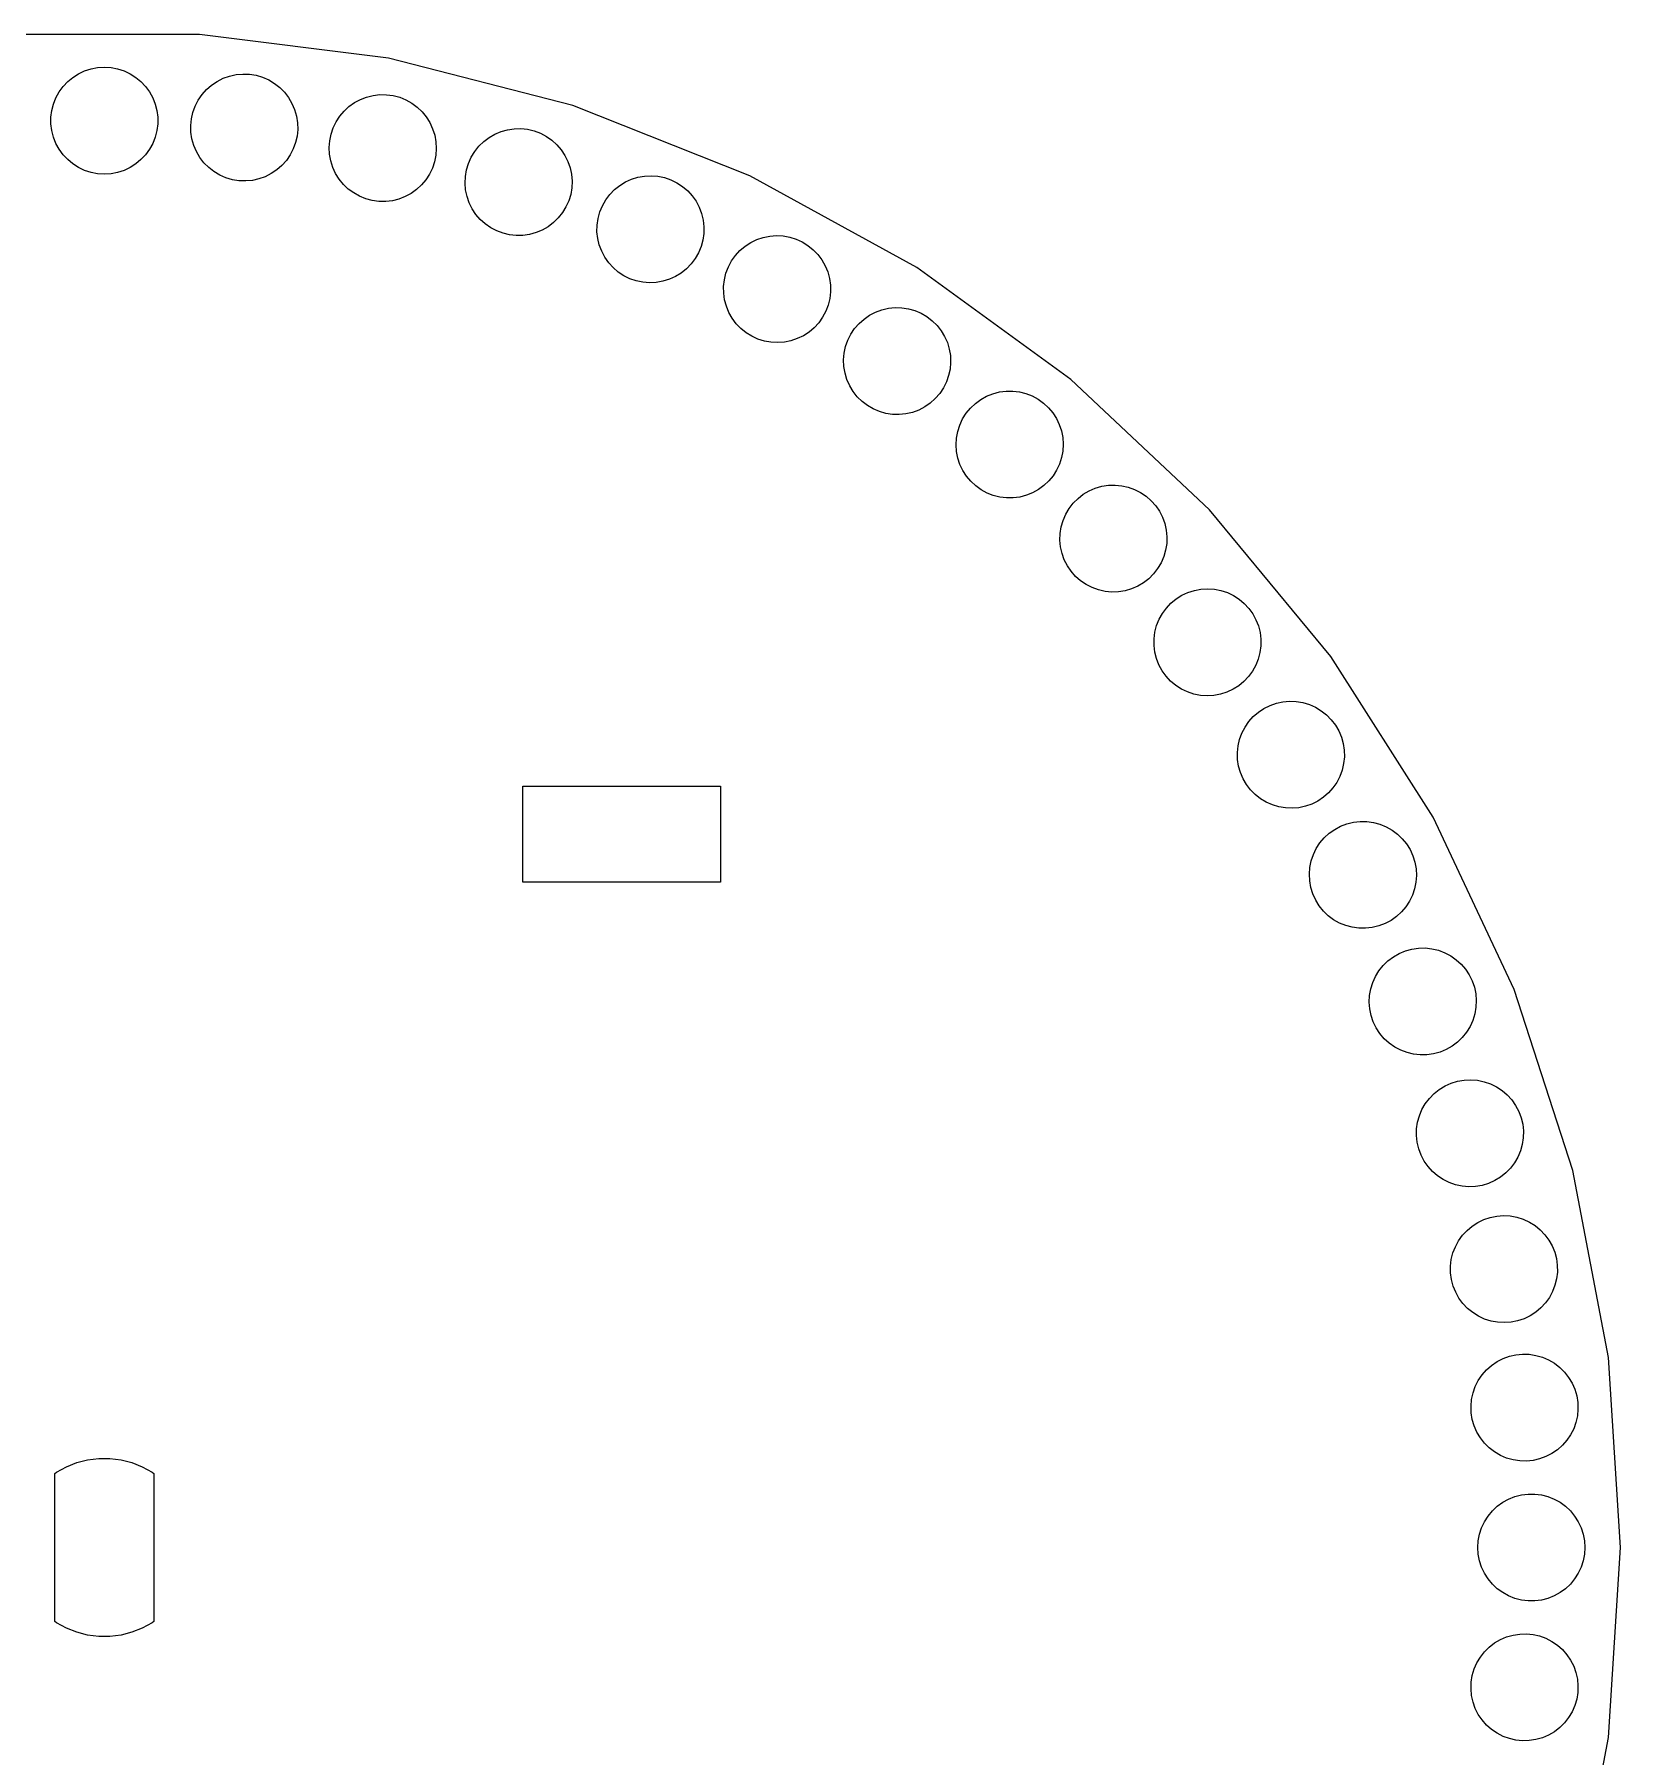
# Model space of a CAD drawing. Header units: metres. Extents: x -42 to 42, y -42 to 105.
# Drawn here: x -1.96 to 42.5, y -5.86 to 42.42 of the extents above; entities that cross this region are included whole.
import ezdxf

# ---------------------------------------------------------------- set-up
doc = ezdxf.new("R2010")
doc.units = ezdxf.units.M

msp = doc.modelspace()

# ---------------------------------------------------------------- linework, layer by layer
for p, q in [((2.66859, 42.4161), (-2.66859, 42.4161)), ((7.9637, 41.7472), (2.66859, 42.4161)), ((13.1332, 40.4199), (7.9637, 41.7472)), ((-1.15576, 40.9561), (-1.02681, 41.0934)), ((-1.02681, 41.0934), (-0.88167, 41.2135)), ((-0.88167, 41.2135), (-0.72263, 41.3145)), ((-0.72263, 41.3145), (-0.55219, 41.3947)), ((-0.55219, 41.3947), (-0.37303, 41.4529)), ((-0.37303, 41.4529), (-0.18799, 41.4882)), ((-0.18799, 41.4882), (0, 41.5)), ((0, 41.5), (0.18799, 41.4882)), ((0.18799, 41.4882), (0.37303, 41.4529)), ((0.37303, 41.4529), (0.55219, 41.3947)), ((0.55219, 41.3947), (0.72263, 41.3145)), ((0.72263, 41.3145), (0.88167, 41.2135)), ((0.88167, 41.2135), (1.02681, 41.0934)), ((1.02681, 41.0934), (1.15576, 40.9561)), ((3.00598, 40.9962), (3.16219, 41.1015)), ((3.16219, 41.1015), (3.33037, 41.1863)), ((3.33037, 41.1863), (3.50786, 41.2495)), ((3.50786, 41.2495), (3.69185, 41.2898)), ((3.69185, 41.2898), (3.87946, 41.3068)), ((3.87946, 41.3068), (4.0677, 41.3002)), ((4.0677, 41.3002), (4.25363, 41.27)), ((4.25363, 41.27), (4.43433, 41.2167)), ((4.43433, 41.2167), (4.6069, 41.1412)), ((4.6069, 41.1412), (4.76866, 41.0447)), ((4.76866, 41.0447), (4.91705, 40.9286)), ((-1.42657, 40.4635), (-1.35724, 40.6387)), ((-1.35724, 40.6387), (-1.26648, 40.8037)), ((-1.26648, 40.8037), (-1.15576, 40.9561)), ((1.15576, 40.9561), (1.26648, 40.8037)), ((1.26648, 40.8037), (1.35724, 40.6387)), ((1.35724, 40.6387), (1.42657, 40.4635)), ((2.5464, 40.4085), (2.63257, 40.576)), ((2.63257, 40.576), (2.73906, 40.7314)), ((2.73906, 40.7314), (2.8642, 40.8722)), ((2.8642, 40.8722), (3.00598, 40.9962)), ((4.91705, 40.9286), (5.04973, 40.7949)), ((5.04973, 40.7949), (5.1646, 40.6456)), ((5.1646, 40.6456), (5.25986, 40.4831)), ((7.00984, 40.5042), (7.17561, 40.5936)), ((7.17561, 40.5936), (7.3513, 40.6616)), ((7.3513, 40.6616), (7.53412, 40.707)), ((7.53412, 40.707), (7.72118, 40.7291)), ((7.72118, 40.7291), (7.90955, 40.7277)), ((7.90955, 40.7277), (8.09624, 40.7026)), ((8.09624, 40.7026), (8.27832, 40.6543)), ((8.27832, 40.6543), (8.45291, 40.5836)), ((8.45291, 40.5836), (8.61726, 40.4915)), ((-1.49704, 40.0942), (-1.47342, 40.2811)), ((-1.49704, 39.9058), (-1.49704, 40.0942)), ((-1.47342, 40.2811), (-1.42657, 40.4635)), ((1.42657, 40.4635), (1.47342, 40.2811)), ((1.47342, 40.2811), (1.49704, 40.0942)), ((1.49704, 40.0942), (1.49704, 39.9058)), ((2.44008, 40.0479), (2.48189, 40.2315)), ((2.48189, 40.2315), (2.5464, 40.4085)), ((5.25986, 40.4831), (5.33398, 40.3099)), ((5.33398, 40.3099), (5.38583, 40.1288)), ((5.38583, 40.1288), (5.41457, 39.9427)), ((6.49486, 39.9643), (6.59705, 40.1226)), ((6.59705, 40.1226), (6.71825, 40.2668)), ((6.71825, 40.2668), (6.85658, 40.3947)), ((6.85658, 40.3947), (7.00984, 40.5042)), ((8.61726, 40.4915), (8.76878, 40.3796)), ((8.76878, 40.3796), (8.90509, 40.2496)), ((8.90509, 40.2496), (9.02402, 40.1035)), ((9.02402, 40.1035), (9.1237, 39.9437)), ((18.0956, 38.4551), (13.1332, 40.4199)), ((-1.47342, 39.7189), (-1.49704, 39.9058)), ((-1.42657, 39.5365), (-1.47342, 39.7189)), ((1.47342, 39.7189), (1.42657, 39.5365)), ((1.49704, 39.9058), (1.47342, 39.7189)), ((2.42162, 39.8604), (2.44008, 40.0479)), ((2.42679, 39.6721), (2.42162, 39.8604)), ((2.45554, 39.4859), (2.42679, 39.6721)), ((5.41974, 39.7544), (5.40128, 39.5669)), ((5.41457, 39.9427), (5.41974, 39.7544)), ((6.31696, 39.4311), (6.3537, 39.6158)), ((6.3537, 39.6158), (6.41331, 39.7945)), ((6.41331, 39.7945), (6.49486, 39.9643)), ((9.1237, 39.9437), (9.20256, 39.7726)), ((9.20256, 39.7726), (9.25937, 39.593)), ((9.25937, 39.593), (9.29321, 39.4077)), ((10.7829, 39.5281), (10.9462, 39.622)), ((10.9462, 39.622), (11.1199, 39.6948)), ((11.1199, 39.6948), (11.3014, 39.7452)), ((11.3014, 39.7452), (11.4878, 39.7725)), ((11.4878, 39.7725), (11.6761, 39.7762)), ((11.6761, 39.7762), (11.8635, 39.7563)), ((11.8635, 39.7563), (12.0468, 39.713)), ((12.0468, 39.713), (12.2233, 39.6471)), ((12.2233, 39.6471), (12.3901, 39.5596)), ((-1.35724, 39.3613), (-1.42657, 39.5365)), ((-1.26648, 39.1963), (-1.35724, 39.3613)), ((-1.15576, 39.0439), (-1.26648, 39.1963)), ((1.26648, 39.1963), (1.15576, 39.0439)), ((1.35724, 39.3613), (1.26648, 39.1963)), ((1.42657, 39.5365), (1.35724, 39.3613)), ((2.50737, 39.3048), (2.45554, 39.4859)), ((2.5815, 39.1317), (2.50737, 39.3048)), ((2.67676, 38.9691), (2.5815, 39.1317)), ((5.29495, 39.2063), (5.20879, 39.0388)), ((5.35947, 39.3832), (5.29495, 39.2063)), ((5.40128, 39.5669), (5.35947, 39.3832)), ((6.30365, 39.2432), (6.31696, 39.4311)), ((6.314, 39.0551), (6.30365, 39.2432)), ((9.30356, 39.2196), (9.29025, 39.0317)), ((9.29321, 39.4077), (9.30356, 39.2196)), ((10.283, 38.9743), (10.3808, 39.1353)), ((10.3808, 39.1353), (10.498, 39.2828)), ((10.498, 39.2828), (10.6327, 39.4144)), ((10.6327, 39.4144), (10.7829, 39.5281)), ((12.3901, 39.5596), (12.5446, 39.4519)), ((12.5446, 39.4519), (12.6845, 39.3257)), ((12.6845, 39.3257), (12.8074, 39.1829)), ((12.8074, 39.1829), (12.9114, 39.0259)), ((-1.02681, 38.9065), (-1.15576, 39.0439)), ((-0.88167, 38.7865), (-1.02681, 38.9065)), ((-0.72263, 38.6855), (-0.88167, 38.7865)), ((-0.55219, 38.6053), (-0.72263, 38.6855)), ((0.72263, 38.6855), (0.55219, 38.6053)), ((0.88167, 38.7865), (0.72263, 38.6855)), ((1.02681, 38.9065), (0.88167, 38.7865)), ((1.15576, 39.0439), (1.02681, 38.9065)), ((2.79163, 38.8198), (2.67676, 38.9691)), ((2.9243, 38.6861), (2.79163, 38.8198)), ((3.07269, 38.5701), (2.9243, 38.6861)), ((4.97716, 38.7426), (4.83537, 38.6185)), ((5.10229, 38.8834), (4.97716, 38.7426)), ((5.20879, 39.0388), (5.10229, 38.8834)), ((6.34784, 38.8698), (6.314, 39.0551)), ((6.40465, 38.6902), (6.34784, 38.8698)), ((6.48351, 38.5191), (6.40465, 38.6902)), ((9.19389, 38.6683), (9.11235, 38.4985)), ((9.25351, 38.847), (9.19389, 38.6683)), ((9.29025, 39.0317), (9.25351, 38.847)), ((10.1515, 38.622), (10.2061, 38.8023)), ((10.2061, 38.8023), (10.283, 38.9743)), ((12.9114, 39.0259), (12.9949, 38.8571)), ((12.9949, 38.8571), (13.0567, 38.6791)), ((13.0567, 38.6791), (13.0956, 38.4948)), ((-0.37303, 38.5471), (-0.55219, 38.6053)), ((-0.18799, 38.5118), (-0.37303, 38.5471)), ((0, 38.5), (-0.18799, 38.5118)), ((0.18799, 38.5118), (0, 38.5)), ((0.37303, 38.5471), (0.18799, 38.5118)), ((0.55219, 38.6053), (0.37303, 38.5471)), ((3.23445, 38.4736), (3.07269, 38.5701)), ((3.40703, 38.3981), (3.23445, 38.4736)), ((3.58772, 38.3448), (3.40703, 38.3981)), ((3.77365, 38.3146), (3.58772, 38.3448)), ((3.9619, 38.308), (3.77365, 38.3146)), ((4.14951, 38.3249), (3.9619, 38.308)), ((4.33351, 38.3653), (4.14951, 38.3249)), ((4.51099, 38.4284), (4.33351, 38.3653)), ((4.67917, 38.5133), (4.51099, 38.4284)), ((4.83537, 38.6185), (4.67917, 38.5133)), ((6.58319, 38.3593), (6.48351, 38.5191)), ((6.70212, 38.2132), (6.58319, 38.3593)), ((6.83842, 38.0832), (6.70212, 38.2132)), ((8.88896, 38.196), (8.75064, 38.0682)), ((9.01016, 38.3402), (8.88896, 38.196)), ((9.11235, 38.4985), (9.01016, 38.3402)), ((10.1117, 38.2482), (10.1198, 38.4364)), ((10.1272, 38.0604), (10.1117, 38.2482)), ((10.1198, 38.4364), (10.1515, 38.622)), ((13.0956, 38.4948), (13.1111, 38.3071)), ((13.1111, 38.3071), (13.103, 38.1189)), ((14.2978, 38.0646), (14.4448, 38.1824)), ((14.4448, 38.1824), (14.6054, 38.2808)), ((14.6054, 38.2808), (14.7771, 38.3583)), ((14.7771, 38.3583), (14.9572, 38.4137)), ((14.9572, 38.4137), (15.1427, 38.4461)), ((15.1427, 38.4461), (15.3309, 38.455)), ((15.3309, 38.455), (15.5187, 38.4402)), ((15.5187, 38.4402), (15.7031, 38.402)), ((15.7031, 38.402), (15.8813, 38.341)), ((15.8813, 38.341), (16.0505, 38.2581)), ((16.0505, 38.2581), (16.208, 38.1547)), ((16.208, 38.1547), (16.3512, 38.0324)), ((22.7726, 35.8839), (18.0956, 38.4551)), ((6.98994, 37.9713), (6.83842, 38.0832)), ((7.1543, 37.8792), (6.98994, 37.9713)), ((7.32889, 37.8085), (7.1543, 37.8792)), ((7.51097, 37.7602), (7.32889, 37.8085)), ((7.69766, 37.7352), (7.51097, 37.7602)), ((7.88603, 37.7337), (7.69766, 37.7352)), ((8.07309, 37.7558), (7.88603, 37.7337)), ((8.25591, 37.8012), (8.07309, 37.7558)), ((8.43159, 37.8692), (8.25591, 37.8012)), ((8.59737, 37.9586), (8.43159, 37.8692)), ((8.75064, 38.0682), (8.59737, 37.9586)), ((10.1661, 37.8761), (10.1272, 38.0604)), ((10.2278, 37.6981), (10.1661, 37.8761)), ((10.3114, 37.5293), (10.2278, 37.6981)), ((13.0166, 37.7529), (12.9398, 37.5809)), ((13.0713, 37.9332), (13.0166, 37.7529)), ((13.103, 38.1189), (13.0713, 37.9332)), ((13.9603, 37.6151), (14.0536, 37.7787)), ((14.0536, 37.7787), (14.1667, 37.9294)), ((14.1667, 37.9294), (14.2978, 38.0646)), ((16.3512, 38.0324), (16.478, 37.893)), ((16.478, 37.893), (16.5863, 37.7389)), ((16.5863, 37.7389), (16.6744, 37.5724)), ((10.4154, 37.3723), (10.3114, 37.5293)), ((10.5383, 37.2295), (10.4154, 37.3723)), ((10.6781, 37.1033), (10.5383, 37.2295)), ((12.7248, 37.2724), (12.59, 37.1408)), ((12.842, 37.4199), (12.7248, 37.2724)), ((12.9398, 37.5809), (12.842, 37.4199)), ((13.812, 37.0729), (13.8385, 37.2594)), ((13.8385, 37.2594), (13.8882, 37.4411)), ((13.8882, 37.4411), (13.9603, 37.6151)), ((16.6744, 37.5724), (16.741, 37.3962)), ((16.741, 37.3962), (16.785, 37.2131)), ((16.785, 37.2131), (16.8057, 37.0258)), ((10.8327, 36.9956), (10.6781, 37.1033)), ((10.9995, 36.9081), (10.8327, 36.9956)), ((11.1759, 36.8422), (10.9995, 36.9081)), ((11.3593, 36.7989), (11.1759, 36.8422)), ((11.5466, 36.779), (11.3593, 36.7989)), ((11.7349, 36.7827), (11.5466, 36.779)), ((11.9213, 36.81), (11.7349, 36.7827)), ((12.1028, 36.8604), (11.9213, 36.81)), ((12.2766, 36.9332), (12.1028, 36.8604)), ((12.4398, 37.0271), (12.2766, 36.9332)), ((12.59, 37.1408), (12.4398, 37.0271)), ((13.809, 36.8845), (13.812, 37.0729)), ((13.8297, 36.6973), (13.809, 36.8845)), ((13.8736, 36.5141), (13.8297, 36.6973)), ((16.8027, 36.8375), (16.7762, 36.651)), ((16.8057, 37.0258), (16.8027, 36.8375)), ((18.2873, 36.6649), (18.4657, 36.7252)), ((18.4657, 36.7252), (18.6503, 36.7627)), ((18.6503, 36.7627), (18.8382, 36.7767)), ((18.8382, 36.7767), (19.0263, 36.7671)), ((19.0263, 36.7671), (19.2118, 36.734)), ((19.2118, 36.734), (19.3916, 36.6779)), ((13.9402, 36.3379), (13.8736, 36.5141)), ((14.0284, 36.1714), (13.9402, 36.3379)), ((16.6544, 36.2953), (16.561, 36.1316)), ((16.7265, 36.4693), (16.6544, 36.2953)), ((16.7762, 36.651), (16.7265, 36.4693)), ((17.58, 36.0656), (17.6889, 36.2193)), ((17.6889, 36.2193), (17.8162, 36.3581)), ((17.8162, 36.3581), (17.9599, 36.4799)), ((17.9599, 36.4799), (18.1178, 36.5827)), ((18.1178, 36.5827), (18.2873, 36.6649)), ((19.3916, 36.6779), (19.563, 36.5997)), ((19.563, 36.5997), (19.7232, 36.5007)), ((19.7232, 36.5007), (19.8697, 36.3823)), ((19.8697, 36.3823), (20.0003, 36.2465)), ((20.0003, 36.2465), (20.1128, 36.0954)), ((14.1367, 36.0173), (14.0284, 36.1714)), ((14.2635, 35.878), (14.1367, 36.0173)), ((14.4067, 35.7556), (14.2635, 35.878)), ((14.5641, 35.6522), (14.4067, 35.7556)), ((16.1698, 35.728), (16.0092, 35.6295)), ((16.3168, 35.8457), (16.1698, 35.728)), ((16.4479, 35.981), (16.3168, 35.8457)), ((16.561, 36.1316), (16.4479, 35.981)), ((17.4239, 35.7235), (17.4912, 35.8995)), ((17.4912, 35.8995), (17.58, 36.0656)), ((20.1128, 36.0954), (20.2055, 35.9315)), ((20.2055, 35.9315), (20.2769, 35.7571)), ((20.2769, 35.7571), (20.3259, 35.5753)), ((27.0905, 32.7468), (22.7726, 35.8839)), ((14.7333, 35.5694), (14.5641, 35.6522)), ((14.9115, 35.5083), (14.7333, 35.5694)), ((15.096, 35.4701), (14.9115, 35.5083)), ((15.2838, 35.4554), (15.096, 35.4701)), ((15.4719, 35.4642), (15.2838, 35.4554)), ((15.6575, 35.4966), (15.4719, 35.4642)), ((15.8375, 35.552), (15.6575, 35.4966)), ((16.0092, 35.6295), (15.8375, 35.552)), ((17.3578, 35.3534), (17.3792, 35.5405)), ((17.36, 35.165), (17.3578, 35.3534)), ((17.3792, 35.5405), (17.4239, 35.7235)), ((20.3259, 35.5753), (20.3517, 35.3887)), ((20.3517, 35.3887), (20.3539, 35.2003)), ((17.3858, 34.9784), (17.36, 35.165)), ((17.4348, 34.7965), (17.3858, 34.9784)), ((17.5062, 34.6222), (17.4348, 34.7965)), ((20.2878, 34.8302), (20.2205, 34.6542)), ((20.3325, 35.0132), (20.2878, 34.8302)), ((20.3539, 35.2003), (20.3325, 35.0132)), ((17.5989, 34.4582), (17.5062, 34.6222)), ((17.7114, 34.3072), (17.5989, 34.4582)), ((17.842, 34.1714), (17.7114, 34.3072)), ((20.0228, 34.3344), (19.8955, 34.1956)), ((20.1317, 34.4881), (20.0228, 34.3344)), ((20.2205, 34.6542), (20.1317, 34.4881)), ((21.0304, 34.1688), (21.1538, 34.3111)), ((21.1538, 34.3111), (21.2942, 34.4368)), ((21.2942, 34.4368), (21.4491, 34.5439)), ((21.4491, 34.5439), (21.6163, 34.6307)), ((21.6163, 34.6307), (21.793, 34.6959)), ((21.793, 34.6959), (21.9765, 34.7384)), ((21.9765, 34.7384), (22.1639, 34.7576)), ((22.1639, 34.7576), (22.3522, 34.7532)), ((22.3522, 34.7532), (22.5385, 34.7252)), ((22.5385, 34.7252), (22.7198, 34.674)), ((22.7198, 34.674), (22.8933, 34.6006)), ((22.8933, 34.6006), (23.0562, 34.506)), ((23.0562, 34.506), (23.2059, 34.3917)), ((23.2059, 34.3917), (23.3401, 34.2596)), ((17.9885, 34.053), (17.842, 34.1714)), ((18.1488, 33.954), (17.9885, 34.053)), ((18.3201, 33.8758), (18.1488, 33.954)), ((18.5, 33.8197), (18.3201, 33.8758)), ((18.6854, 33.7866), (18.5, 33.8197)), ((19.246, 33.8285), (19.0614, 33.791)), ((19.4244, 33.8888), (19.246, 33.8285)), ((19.5939, 33.971), (19.4244, 33.8888)), ((19.7518, 34.0738), (19.5939, 33.971)), ((19.8955, 34.1956), (19.7518, 34.0738)), ((20.7791, 33.6659), (20.8415, 33.8437)), ((20.8415, 33.8437), (20.9257, 34.0122)), ((20.9257, 34.0122), (21.0304, 34.1688)), ((23.3401, 34.2596), (23.4568, 34.1116)), ((23.4568, 34.1116), (23.5539, 33.9502)), ((23.5539, 33.9502), (23.6301, 33.778)), ((18.8735, 33.7769), (18.6854, 33.7866)), ((19.0614, 33.791), (18.8735, 33.7769)), ((20.7232, 33.2941), (20.7395, 33.4818)), ((20.7395, 33.4818), (20.7791, 33.6659)), ((23.6301, 33.778), (23.6841, 33.5975)), ((23.6841, 33.5975), (23.715, 33.4117)), ((23.715, 33.4117), (23.7224, 33.2234)), ((20.7306, 33.1059), (20.7232, 33.2941)), ((20.7615, 32.9201), (20.7306, 33.1059)), ((20.8155, 32.7396), (20.7615, 32.9201)), ((23.6665, 32.8516), (23.6041, 32.6739)), ((23.7061, 33.0358), (23.6665, 32.8516)), ((23.7224, 33.2234), (23.7061, 33.0358)), ((20.8917, 32.5673), (20.8155, 32.7396)), ((20.9888, 32.4059), (20.8917, 32.5673)), ((21.1055, 32.258), (20.9888, 32.4059)), ((23.4152, 32.3488), (23.2918, 32.2065)), ((23.5199, 32.5054), (23.4152, 32.3488)), ((23.6041, 32.6739), (23.5199, 32.5054)), ((24.9066, 32.3452), (25.0889, 32.3927)), ((25.0889, 32.3927), (25.2757, 32.4171)), ((25.2757, 32.4171), (25.464, 32.4178)), ((25.464, 32.4178), (25.651, 32.3949)), ((25.651, 32.3949), (25.8336, 32.3488)), ((25.8336, 32.3488), (26.0091, 32.2802)), ((30.9812, 29.0932), (27.0905, 32.7468)), ((21.2397, 32.1259), (21.1055, 32.258)), ((21.3895, 32.0116), (21.2397, 32.1259)), ((21.5523, 31.917), (21.3895, 32.0116)), ((21.7258, 31.8435), (21.5523, 31.917)), ((22.8293, 31.8869), (22.6526, 31.8217)), ((22.9965, 31.9737), (22.8293, 31.8869)), ((23.1514, 32.0808), (22.9965, 31.9737)), ((23.2918, 32.2065), (23.1514, 32.0808)), ((24.1588, 31.7973), (24.2782, 31.9429)), ((24.2782, 31.9429), (24.4151, 32.0724)), ((24.4151, 32.0724), (24.567, 32.1837)), ((24.567, 32.1837), (24.7317, 32.2751)), ((24.7317, 32.2751), (24.9066, 32.3452)), ((26.0091, 32.2802), (26.1745, 32.19)), ((26.1745, 32.19), (26.3273, 32.0799)), ((26.3273, 32.0799), (26.4651, 31.9515)), ((26.4651, 31.9515), (26.5858, 31.8069)), ((21.9071, 31.7924), (21.7258, 31.8435)), ((22.0934, 31.7644), (21.9071, 31.7924)), ((22.2817, 31.7599), (22.0934, 31.7644)), ((22.4691, 31.7791), (22.2817, 31.7599)), ((22.6526, 31.8217), (22.4691, 31.7791)), ((23.9214, 31.2877), (23.9789, 31.4671)), ((23.9789, 31.4671), (24.0584, 31.6379)), ((24.0584, 31.6379), (24.1588, 31.7973)), ((26.5858, 31.8069), (26.6873, 31.6482)), ((26.6873, 31.6482), (26.7682, 31.4781)), ((26.7682, 31.4781), (26.8271, 31.2991)), ((23.8757, 30.9145), (23.8868, 31.1026)), ((23.8883, 30.7266), (23.8757, 30.9145)), ((23.8868, 31.1026), (23.9214, 31.2877)), ((26.8271, 31.2991), (26.8631, 31.1143)), ((26.8631, 31.1143), (26.8757, 30.9263)), ((26.8757, 30.9263), (26.8646, 30.7383)), ((23.9243, 30.5417), (23.8883, 30.7266)), ((23.9832, 30.3627), (23.9243, 30.5417)), ((26.83, 30.5531), (26.7726, 30.3737)), ((26.8646, 30.7383), (26.83, 30.5531)), ((24.0641, 30.1926), (23.9832, 30.3627)), ((24.1657, 30.034), (24.0641, 30.1926)), ((24.2863, 29.8893), (24.1657, 30.034)), ((26.5927, 30.0435), (26.4732, 29.8979)), ((26.693, 30.2029), (26.5927, 30.0435)), ((26.7726, 30.3737), (26.693, 30.2029)), ((24.4241, 29.7609), (24.2863, 29.8893)), ((24.577, 29.6508), (24.4241, 29.7609)), ((24.7424, 29.5607), (24.577, 29.6508)), ((24.9178, 29.492), (24.7424, 29.5607)), ((25.1004, 29.4459), (24.9178, 29.492)), ((25.8448, 29.4957), (25.6626, 29.4481)), ((26.0197, 29.5657), (25.8448, 29.4957)), ((26.1844, 29.6571), (26.0197, 29.5657)), ((26.3364, 29.7684), (26.1844, 29.6571)), ((26.4732, 29.8979), (26.3364, 29.7684)), ((27.2923, 29.4094), (27.4411, 29.5249)), ((27.4411, 29.5249), (27.6033, 29.6208)), ((27.6033, 29.6208), (27.7762, 29.6956)), ((27.7762, 29.6956), (27.957, 29.7481)), ((27.957, 29.7481), (28.1431, 29.7776)), ((28.1431, 29.7776), (28.3314, 29.7835)), ((28.3314, 29.7835), (28.5189, 29.7658)), ((28.5189, 29.7658), (28.7027, 29.7247)), ((28.7027, 29.7247), (28.88, 29.6609)), ((28.88, 29.6609), (29.0478, 29.5754)), ((29.0478, 29.5754), (29.2036, 29.4695)), ((29.2036, 29.4695), (29.3449, 29.3449)), ((25.2874, 29.423), (25.1004, 29.4459)), ((25.4758, 29.4238), (25.2874, 29.423)), ((25.6626, 29.4481), (25.4758, 29.4238)), ((26.9478, 28.9653), (27.0436, 29.1274)), ((27.0436, 29.1274), (27.1591, 29.2762)), ((27.1591, 29.2762), (27.2923, 29.4094)), ((29.3449, 29.3449), (29.4695, 29.2036)), ((29.4695, 29.2036), (29.5754, 29.0478)), ((29.5754, 29.0478), (29.6609, 28.88)), ((34.3832, 24.9809), (30.9812, 29.0932)), ((26.7909, 28.4254), (26.8204, 28.6115)), ((26.8204, 28.6115), (26.8729, 28.7924)), ((26.8729, 28.7924), (26.9478, 28.9653)), ((29.6609, 28.88), (29.7247, 28.7027)), ((29.7247, 28.7027), (29.7658, 28.5189)), ((29.7658, 28.5189), (29.7835, 28.3314)), ((26.785, 28.2372), (26.7909, 28.4254)), ((26.8027, 28.0496), (26.785, 28.2372)), ((26.8438, 27.8658), (26.8027, 28.0496)), ((29.7776, 28.1431), (29.7481, 27.957)), ((29.7835, 28.3314), (29.7776, 28.1431)), ((26.9076, 27.6885), (26.8438, 27.8658)), ((26.9931, 27.5207), (26.9076, 27.6885)), ((27.099, 27.3649), (26.9931, 27.5207)), ((29.6208, 27.6033), (29.5249, 27.4411)), ((29.6956, 27.7762), (29.6208, 27.6033)), ((29.7481, 27.957), (29.6956, 27.7762)), ((27.2236, 27.2236), (27.099, 27.3649)), ((27.3649, 27.099), (27.2236, 27.2236)), ((27.5207, 26.9931), (27.3649, 27.099)), ((29.1274, 27.0436), (28.9653, 26.9478)), ((29.2762, 27.1591), (29.1274, 27.0436)), ((29.4094, 27.2923), (29.2762, 27.1591)), ((29.5249, 27.4411), (29.4094, 27.2923)), ((27.6885, 26.9076), (27.5207, 26.9931)), ((27.8658, 26.8438), (27.6885, 26.9076)), ((28.0496, 26.8027), (27.8658, 26.8438)), ((28.2372, 26.785), (28.0496, 26.8027)), ((28.4254, 26.7909), (28.2372, 26.785)), ((28.6115, 26.8204), (28.4254, 26.7909)), ((28.7924, 26.8729), (28.6115, 26.8204)), ((28.9653, 26.9478), (28.7924, 26.8729)), ((29.8979, 26.4732), (30.0435, 26.5927)), ((30.0435, 26.5927), (30.2029, 26.693)), ((30.2029, 26.693), (30.3737, 26.7726)), ((30.3737, 26.7726), (30.5531, 26.83)), ((30.5531, 26.83), (30.7383, 26.8646)), ((30.7383, 26.8646), (30.9263, 26.8757)), ((30.9263, 26.8757), (31.1143, 26.8631)), ((31.1143, 26.8631), (31.2991, 26.8271)), ((31.2991, 26.8271), (31.4781, 26.7682)), ((31.4781, 26.7682), (31.6482, 26.6873)), ((31.6482, 26.6873), (31.8069, 26.5858)), ((31.8069, 26.5858), (31.9515, 26.4651)), ((29.5657, 26.0197), (29.6571, 26.1844)), ((29.6571, 26.1844), (29.7684, 26.3364)), ((29.7684, 26.3364), (29.8979, 26.4732)), ((31.9515, 26.4651), (32.0799, 26.3273)), ((32.0799, 26.3273), (32.19, 26.1745)), ((32.19, 26.1745), (32.2802, 26.0091)), ((29.4238, 25.4758), (29.4481, 25.6626)), ((29.4481, 25.6626), (29.4957, 25.8448)), ((29.4957, 25.8448), (29.5657, 26.0197)), ((32.2802, 26.0091), (32.3488, 25.8336)), ((32.3488, 25.8336), (32.3949, 25.651)), ((32.3949, 25.651), (32.4178, 25.464)), ((29.423, 25.2874), (29.4238, 25.4758)), ((29.4459, 25.1004), (29.423, 25.2874)), ((32.4171, 25.2757), (32.3927, 25.0889)), ((32.4178, 25.464), (32.4171, 25.2757)), ((29.492, 24.9178), (29.4459, 25.1004)), ((29.5607, 24.7424), (29.492, 24.9178)), ((29.6508, 24.577), (29.5607, 24.7424)), ((32.2751, 24.7317), (32.1837, 24.567)), ((32.3452, 24.9066), (32.2751, 24.7317)), ((32.3927, 25.0889), (32.3452, 24.9066)), ((37.243, 20.4745), (34.3832, 24.9809)), ((29.7609, 24.4241), (29.6508, 24.577)), ((29.8893, 24.2863), (29.7609, 24.4241)), ((30.034, 24.1657), (29.8893, 24.2863)), ((30.1926, 24.0641), (30.034, 24.1657)), ((31.7973, 24.1588), (31.6379, 24.0584)), ((31.9429, 24.2782), (31.7973, 24.1588)), ((32.0724, 24.4151), (31.9429, 24.2782)), ((32.1837, 24.567), (32.0724, 24.4151)), ((30.3627, 23.9832), (30.1926, 24.0641)), ((30.5417, 23.9243), (30.3627, 23.9832)), ((30.7266, 23.8883), (30.5417, 23.9243)), ((30.9145, 23.8757), (30.7266, 23.8883)), ((31.1026, 23.8868), (30.9145, 23.8757)), ((31.2877, 23.9214), (31.1026, 23.8868)), ((31.4671, 23.9789), (31.2877, 23.9214)), ((31.6379, 24.0584), (31.4671, 23.9789)), ((32.6739, 23.6041), (32.8516, 23.6665)), ((32.8516, 23.6665), (33.0358, 23.7061)), ((33.0358, 23.7061), (33.2234, 23.7224)), ((33.2234, 23.7224), (33.4117, 23.715)), ((33.4117, 23.715), (33.5975, 23.6841)), ((33.5975, 23.6841), (33.778, 23.6301)), ((32.0808, 23.1514), (32.2065, 23.2918)), ((32.2065, 23.2918), (32.3488, 23.4152)), ((32.3488, 23.4152), (32.5054, 23.5199)), ((32.5054, 23.5199), (32.6739, 23.6041)), ((33.778, 23.6301), (33.9502, 23.5539)), ((33.9502, 23.5539), (34.1116, 23.4568)), ((34.1116, 23.4568), (34.2596, 23.3401)), ((34.2596, 23.3401), (34.3917, 23.2059)), ((34.3917, 23.2059), (34.506, 23.0562)), ((31.8217, 22.6526), (31.8869, 22.8293)), ((31.8869, 22.8293), (31.9737, 22.9965)), ((31.9737, 22.9965), (32.0808, 23.1514)), ((34.506, 23.0562), (34.6006, 22.8933)), ((34.6006, 22.8933), (34.674, 22.7198)), ((34.674, 22.7198), (34.7252, 22.5385)), ((31.7599, 22.2817), (31.7791, 22.4691)), ((31.7644, 22.0934), (31.7599, 22.2817)), ((31.7791, 22.4691), (31.8217, 22.6526)), ((34.7252, 22.5385), (34.7532, 22.3522)), ((34.7532, 22.3522), (34.7576, 22.1639)), ((31.7924, 21.9071), (31.7644, 22.0934)), ((31.8435, 21.7258), (31.7924, 21.9071)), ((31.917, 21.5523), (31.8435, 21.7258)), ((34.6959, 21.793), (34.6307, 21.6163)), ((34.7384, 21.9765), (34.6959, 21.793)), ((34.7576, 22.1639), (34.7384, 21.9765)), ((11.73, 18.655), (11.73, 21.345)), ((11.73, 21.345), (17.27, 21.345)), ((17.27, 21.345), (17.27, 18.655)), ((32.0116, 21.3895), (31.917, 21.5523)), ((32.1259, 21.2397), (32.0116, 21.3895)), ((34.4368, 21.2942), (34.3111, 21.1538)), ((34.5439, 21.4491), (34.4368, 21.2942)), ((34.6307, 21.6163), (34.5439, 21.4491)), ((32.258, 21.1055), (32.1259, 21.2397)), ((32.4059, 20.9888), (32.258, 21.1055)), ((32.5673, 20.8917), (32.4059, 20.9888)), ((32.7396, 20.8155), (32.5673, 20.8917)), ((32.9201, 20.7615), (32.7396, 20.8155)), ((33.1059, 20.7306), (32.9201, 20.7615)), ((33.6659, 20.7791), (33.4818, 20.7395)), ((33.8437, 20.8415), (33.6659, 20.7791)), ((34.0122, 20.9257), (33.8437, 20.8415)), ((34.1688, 21.0304), (34.0122, 20.9257)), ((34.3111, 21.1538), (34.1688, 21.0304)), ((33.2941, 20.7232), (33.1059, 20.7306)), ((33.4818, 20.7395), (33.2941, 20.7232)), ((34.6542, 20.2205), (34.8302, 20.2878)), ((34.8302, 20.2878), (35.0132, 20.3325)), ((35.0132, 20.3325), (35.2003, 20.3539)), ((35.2003, 20.3539), (35.3887, 20.3517)), ((35.3887, 20.3517), (35.5753, 20.3259)), ((35.5753, 20.3259), (35.7571, 20.2769)), ((35.7571, 20.2769), (35.9315, 20.2055)), ((39.5155, 15.6453), (37.243, 20.4745)), ((34.0738, 19.7518), (34.1956, 19.8955)), ((34.1956, 19.8955), (34.3344, 20.0228)), ((34.3344, 20.0228), (34.4881, 20.1317)), ((34.4881, 20.1317), (34.6542, 20.2205)), ((35.9315, 20.2055), (36.0954, 20.1128)), ((36.0954, 20.1128), (36.2465, 20.0003)), ((36.2465, 20.0003), (36.3823, 19.8697)), ((36.3823, 19.8697), (36.5007, 19.7232)), ((33.8285, 19.246), (33.8888, 19.4244)), ((33.8888, 19.4244), (33.971, 19.5939)), ((33.971, 19.5939), (34.0738, 19.7518)), ((36.5007, 19.7232), (36.5997, 19.563)), ((36.5997, 19.563), (36.6779, 19.3916)), ((36.6779, 19.3916), (36.734, 19.2118)), ((33.7769, 18.8735), (33.791, 19.0614)), ((33.7866, 18.6854), (33.7769, 18.8735)), ((33.791, 19.0614), (33.8285, 19.246)), ((36.734, 19.2118), (36.7671, 19.0263)), ((36.7767, 18.8382), (36.7627, 18.6503)), ((36.7671, 19.0263), (36.7767, 18.8382)), ((17.27, 18.655), (11.73, 18.655)), ((33.8197, 18.5), (33.7866, 18.6854)), ((33.8758, 18.3201), (33.8197, 18.5)), ((36.7252, 18.4657), (36.6649, 18.2873)), ((36.7627, 18.6503), (36.7252, 18.4657)), ((33.954, 18.1488), (33.8758, 18.3201)), ((34.053, 17.9885), (33.954, 18.1488)), ((34.1714, 17.842), (34.053, 17.9885)), ((36.4799, 17.9599), (36.3581, 17.8162)), ((36.5827, 18.1178), (36.4799, 17.9599)), ((36.6649, 18.2873), (36.5827, 18.1178)), ((34.3072, 17.7114), (34.1714, 17.842)), ((34.4582, 17.5989), (34.3072, 17.7114)), ((34.6222, 17.5062), (34.4582, 17.5989)), ((34.7965, 17.4348), (34.6222, 17.5062)), ((34.9784, 17.3858), (34.7965, 17.4348)), ((35.165, 17.36), (34.9784, 17.3858)), ((35.7235, 17.4239), (35.5405, 17.3792)), ((35.8995, 17.4912), (35.7235, 17.4239)), ((36.0656, 17.58), (35.8995, 17.4912)), ((36.2193, 17.6889), (36.0656, 17.58)), ((36.3581, 17.8162), (36.2193, 17.6889)), ((35.3534, 17.3578), (35.165, 17.36)), ((35.5405, 17.3792), (35.3534, 17.3578)), ((35.8457, 16.3168), (35.981, 16.4479)), ((35.981, 16.4479), (36.1316, 16.561)), ((36.1316, 16.561), (36.2953, 16.6544)), ((36.2953, 16.6544), (36.4693, 16.7265)), ((36.4693, 16.7265), (36.651, 16.7762)), ((36.651, 16.7762), (36.8375, 16.8027)), ((36.8375, 16.8027), (37.0258, 16.8057)), ((37.0258, 16.8057), (37.2131, 16.785)), ((37.2131, 16.785), (37.3962, 16.741)), ((37.3962, 16.741), (37.5724, 16.6744)), ((37.5724, 16.6744), (37.7389, 16.5863)), ((37.7389, 16.5863), (37.893, 16.478)), ((37.893, 16.478), (38.0324, 16.3512)), ((35.552, 15.8375), (35.6295, 16.0092)), ((35.6295, 16.0092), (35.728, 16.1698)), ((35.728, 16.1698), (35.8457, 16.3168)), ((38.0324, 16.3512), (38.1547, 16.208)), ((38.1547, 16.208), (38.2581, 16.0505)), ((38.2581, 16.0505), (38.341, 15.8813)), ((35.4554, 15.2838), (35.4642, 15.4719)), ((35.4642, 15.4719), (35.4966, 15.6575)), ((35.4966, 15.6575), (35.552, 15.8375)), ((38.341, 15.8813), (38.402, 15.7031)), ((38.402, 15.7031), (38.4402, 15.5187)), ((38.4402, 15.5187), (38.455, 15.3309)), ((41.1648, 10.5693), (39.5155, 15.6453)), ((35.4701, 15.096), (35.4554, 15.2838)), ((35.5083, 14.9115), (35.4701, 15.096)), ((38.4461, 15.1427), (38.4137, 14.9572)), ((38.455, 15.3309), (38.4461, 15.1427)), ((35.5694, 14.7333), (35.5083, 14.9115)), ((35.6522, 14.5641), (35.5694, 14.7333)), ((35.7556, 14.4067), (35.6522, 14.5641)), ((38.2808, 14.6054), (38.1824, 14.4448)), ((38.3583, 14.7771), (38.2808, 14.6054)), ((38.4137, 14.9572), (38.3583, 14.7771)), ((35.878, 14.2635), (35.7556, 14.4067)), ((36.0173, 14.1367), (35.878, 14.2635)), ((36.1714, 14.0284), (36.0173, 14.1367)), ((36.3379, 13.9402), (36.1714, 14.0284)), ((37.7787, 14.0536), (37.6151, 13.9603)), ((37.9294, 14.1667), (37.7787, 14.0536)), ((38.0646, 14.2978), (37.9294, 14.1667)), ((38.1824, 14.4448), (38.0646, 14.2978)), ((36.5141, 13.8736), (36.3379, 13.9402)), ((36.6973, 13.8297), (36.5141, 13.8736)), ((36.8845, 13.809), (36.6973, 13.8297)), ((37.0729, 13.812), (36.8845, 13.809)), ((37.2594, 13.8385), (37.0729, 13.812)), ((37.4411, 13.8882), (37.2594, 13.8385)), ((37.6151, 13.9603), (37.4411, 13.8882)), ((37.7529, 13.0166), (37.9332, 13.0713)), ((37.9332, 13.0713), (38.1189, 13.103)), ((38.1189, 13.103), (38.3071, 13.1111)), ((38.3071, 13.1111), (38.4948, 13.0956)), ((38.4948, 13.0956), (38.6791, 13.0567)), ((38.6791, 13.0567), (38.8571, 12.9949)), ((37.0271, 12.4398), (37.1408, 12.59)), ((37.1408, 12.59), (37.2724, 12.7248)), ((37.2724, 12.7248), (37.4199, 12.842)), ((37.4199, 12.842), (37.5809, 12.9398)), ((37.5809, 12.9398), (37.7529, 13.0166)), ((38.8571, 12.9949), (39.0259, 12.9114)), ((39.0259, 12.9114), (39.1829, 12.8074)), ((39.1829, 12.8074), (39.3257, 12.6845)), ((39.3257, 12.6845), (39.4519, 12.5446)), ((36.81, 11.9213), (36.8604, 12.1028)), ((36.8604, 12.1028), (36.9332, 12.2766)), ((36.9332, 12.2766), (37.0271, 12.4398)), ((39.4519, 12.5446), (39.5596, 12.3901)), ((39.5596, 12.3901), (39.6471, 12.2233)), ((39.6471, 12.2233), (39.713, 12.0468)), ((36.779, 11.5466), (36.7827, 11.7349)), ((36.7827, 11.7349), (36.81, 11.9213)), ((39.713, 12.0468), (39.7563, 11.8635)), ((39.7563, 11.8635), (39.7762, 11.6761)), ((39.7762, 11.6761), (39.7725, 11.4878)), ((36.7989, 11.3593), (36.779, 11.5466)), ((36.8422, 11.1759), (36.7989, 11.3593)), ((36.9081, 10.9995), (36.8422, 11.1759)), ((39.6948, 11.1199), (39.622, 10.9462)), ((39.7452, 11.3014), (39.6948, 11.1199)), ((39.7725, 11.4878), (39.7452, 11.3014)), ((36.9956, 10.8327), (36.9081, 10.9995)), ((37.1033, 10.6781), (36.9956, 10.8327)), ((37.2295, 10.5383), (37.1033, 10.6781)), ((39.4144, 10.6327), (39.2828, 10.498)), ((39.5281, 10.7829), (39.4144, 10.6327)), ((39.622, 10.9462), (39.5281, 10.7829)), ((37.3723, 10.4154), (37.2295, 10.5383)), ((37.5293, 10.3114), (37.3723, 10.4154)), ((37.6981, 10.2278), (37.5293, 10.3114)), ((37.8761, 10.1661), (37.6981, 10.2278)), ((38.0604, 10.1272), (37.8761, 10.1661)), ((38.622, 10.1515), (38.4364, 10.1198)), ((38.8023, 10.2061), (38.622, 10.1515)), ((38.9743, 10.283), (38.8023, 10.2061)), ((39.1353, 10.3808), (38.9743, 10.283)), ((39.2828, 10.498), (39.1353, 10.3808)), ((42.1649, 5.32666), (41.1648, 10.5693)), ((38.2482, 10.1117), (38.0604, 10.1272)), ((38.4364, 10.1198), (38.2482, 10.1117)), ((38.4985, 9.11235), (38.6683, 9.19389)), ((38.6683, 9.19389), (38.847, 9.25351)), ((38.847, 9.25351), (39.0317, 9.29025)), ((39.0317, 9.29025), (39.2196, 9.30356)), ((39.2196, 9.30356), (39.4077, 9.29321)), ((39.4077, 9.29321), (39.593, 9.25937)), ((39.593, 9.25937), (39.7726, 9.20256)), ((39.7726, 9.20256), (39.9437, 9.1237)), ((37.9586, 8.59737), (38.0682, 8.75064)), ((38.0682, 8.75064), (38.196, 8.88896)), ((38.196, 8.88896), (38.3402, 9.01016)), ((38.3402, 9.01016), (38.4985, 9.11235)), ((39.9437, 9.1237), (40.1035, 9.02402)), ((40.1035, 9.02402), (40.2496, 8.90509)), ((40.2496, 8.90509), (40.3796, 8.76878)), ((40.3796, 8.76878), (40.4915, 8.61726)), ((37.7558, 8.07309), (37.8012, 8.25591)), ((37.8012, 8.25591), (37.8692, 8.43159)), ((37.8692, 8.43159), (37.9586, 8.59737)), ((40.4915, 8.61726), (40.5836, 8.45291)), ((40.5836, 8.45291), (40.6543, 8.27832)), ((40.6543, 8.27832), (40.7026, 8.09624)), ((37.7337, 7.88603), (37.7558, 8.07309)), ((37.7352, 7.69766), (37.7337, 7.88603)), ((40.7026, 8.09624), (40.7277, 7.90955)), ((40.7277, 7.90955), (40.7291, 7.72118)), ((37.7602, 7.51097), (37.7352, 7.69766)), ((37.8085, 7.32889), (37.7602, 7.51097)), ((37.8792, 7.1543), (37.8085, 7.32889)), ((40.6616, 7.3513), (40.5936, 7.17561)), ((40.707, 7.53412), (40.6616, 7.3513)), ((40.7291, 7.72118), (40.707, 7.53412)), ((37.9713, 6.98994), (37.8792, 7.1543)), ((38.0832, 6.83842), (37.9713, 6.98994)), ((38.2132, 6.70212), (38.0832, 6.83842)), ((40.3947, 6.85658), (40.2668, 6.71825)), ((40.5042, 7.00984), (40.3947, 6.85658)), ((40.5936, 7.17561), (40.5042, 7.00984)), ((38.3593, 6.58319), (38.2132, 6.70212)), ((38.5191, 6.48351), (38.3593, 6.58319)), ((38.6902, 6.40465), (38.5191, 6.48351)), ((38.8698, 6.34784), (38.6902, 6.40465)), ((39.0551, 6.314), (38.8698, 6.34784)), ((39.2432, 6.30365), (39.0551, 6.314)), ((39.4311, 6.31696), (39.2432, 6.30365)), ((39.6158, 6.3537), (39.4311, 6.31696)), ((39.7945, 6.41331), (39.6158, 6.3537)), ((39.9643, 6.49486), (39.7945, 6.41331)), ((40.1226, 6.59705), (39.9643, 6.49486)), ((40.2668, 6.71825), (40.1226, 6.59705)), ((39.2063, 5.29495), (39.3832, 5.35947)), ((39.3832, 5.35947), (39.5669, 5.40128)), ((39.5669, 5.40128), (39.7544, 5.41974)), ((39.7544, 5.41974), (39.9427, 5.41457)), ((39.9427, 5.41457), (40.1288, 5.38583)), ((40.1288, 5.38583), (40.3099, 5.33398)), ((40.3099, 5.33398), (40.4831, 5.25986)), ((42.5, 0), (42.1649, 5.32666)), ((38.5133, 4.67917), (38.6185, 4.83537)), ((38.6185, 4.83537), (38.7426, 4.97716)), ((38.7426, 4.97716), (38.8834, 5.10229)), ((38.8834, 5.10229), (39.0388, 5.20879)), ((39.0388, 5.20879), (39.2063, 5.29495)), ((40.4831, 5.25986), (40.6456, 5.1646)), ((40.6456, 5.1646), (40.7949, 5.04973)), ((40.7949, 5.04973), (40.9286, 4.91705)), ((40.9286, 4.91705), (41.0447, 4.76866)), ((38.3653, 4.33351), (38.4284, 4.51099)), ((38.4284, 4.51099), (38.5133, 4.67917)), ((41.0447, 4.76866), (41.1412, 4.6069)), ((41.1412, 4.6069), (41.2167, 4.43433)), ((41.2167, 4.43433), (41.27, 4.25363)), ((38.308, 3.9619), (38.3249, 4.14951)), ((38.3146, 3.77365), (38.308, 3.9619)), ((38.3249, 4.14951), (38.3653, 4.33351)), ((41.27, 4.25363), (41.3002, 4.0677)), ((41.3068, 3.87946), (41.2898, 3.69185)), ((41.3002, 4.0677), (41.3068, 3.87946)), ((38.3448, 3.58772), (38.3146, 3.77365)), ((38.3981, 3.40703), (38.3448, 3.58772)), ((38.4736, 3.23445), (38.3981, 3.40703)), ((41.2495, 3.50786), (41.1863, 3.33037)), ((41.2898, 3.69185), (41.2495, 3.50786)), ((38.5701, 3.07269), (38.4736, 3.23445)), ((38.6861, 2.9243), (38.5701, 3.07269)), ((38.8198, 2.79163), (38.6861, 2.9243)), ((40.9962, 3.00598), (40.8722, 2.8642)), ((41.1015, 3.16219), (40.9962, 3.00598)), ((41.1863, 3.33037), (41.1015, 3.16219)), ((-0.77254, 2.37764), (-0.46845, 2.4557)), ((-0.46845, 2.4557), (-0.15697, 2.49506)), ((-0.15697, 2.49506), (0.15697, 2.49506)), ((0.15697, 2.49506), (0.46845, 2.4557)), ((0.46845, 2.4557), (0.77254, 2.37764)), ((38.9691, 2.67676), (38.8198, 2.79163)), ((39.1317, 2.5815), (38.9691, 2.67676)), ((39.3048, 2.50737), (39.1317, 2.5815)), ((39.4859, 2.45554), (39.3048, 2.50737)), ((39.6721, 2.42679), (39.4859, 2.45554)), ((39.8604, 2.42162), (39.6721, 2.42679)), ((40.0479, 2.44008), (39.8604, 2.42162)), ((40.2315, 2.48189), (40.0479, 2.44008)), ((40.4085, 2.5464), (40.2315, 2.48189)), ((40.576, 2.63257), (40.4085, 2.5464)), ((40.7314, 2.73906), (40.576, 2.63257)), ((40.8722, 2.8642), (40.7314, 2.73906)), ((-1.38499, 2.07779), (-1.33955, 2.11081)), ((-1.38499, -2.07779), (-1.38499, 2.07779)), ((-1.33955, 2.11081), (-1.06444, 2.26205)), ((-1.06444, 2.26205), (-0.77254, 2.37764)), ((0.77254, 2.37764), (1.06444, 2.26205)), ((1.06444, 2.26205), (1.33955, 2.11081)), ((1.33955, 2.11081), (1.38499, 2.07779)), ((1.38499, 2.07779), (1.38499, -2.07779)), ((39.5365, 1.42657), (39.7189, 1.47342)), ((39.7189, 1.47342), (39.9058, 1.49704)), ((39.9058, 1.49704), (40.0942, 1.49704)), ((40.0942, 1.49704), (40.2811, 1.47342)), ((40.2811, 1.47342), (40.4635, 1.42657)), ((38.7865, 0.88167), (38.9065, 1.02681)), ((38.9065, 1.02681), (39.0439, 1.15576)), ((39.0439, 1.15576), (39.1963, 1.26648)), ((39.1963, 1.26648), (39.3613, 1.35724)), ((39.3613, 1.35724), (39.5365, 1.42657)), ((40.4635, 1.42657), (40.6387, 1.35724)), ((40.6387, 1.35724), (40.8037, 1.26648)), ((40.8037, 1.26648), (40.9561, 1.15576)), ((40.9561, 1.15576), (41.0934, 1.02681)), ((41.0934, 1.02681), (41.2135, 0.88167)), ((38.5471, 0.37303), (38.6053, 0.55219)), ((38.6053, 0.55219), (38.6855, 0.72263)), ((38.6855, 0.72263), (38.7865, 0.88167)), ((41.2135, 0.88167), (41.3145, 0.72263)), ((41.3145, 0.72263), (41.3947, 0.55219)), ((41.3947, 0.55219), (41.4529, 0.37303)), ((38.5, 0), (38.5118, 0.18799)), ((38.5118, -0.18799), (38.5, 0)), ((38.5118, 0.18799), (38.5471, 0.37303)), ((41.4529, 0.37303), (41.4882, 0.18799)), ((41.4882, 0.18799), (41.5, 0)), ((41.5, 0), (41.4882, -0.18799)), ((42.1649, -5.32666), (42.5, 0)), ((38.5471, -0.37303), (38.5118, -0.18799)), ((38.6053, -0.55219), (38.5471, -0.37303)), ((41.4529, -0.37303), (41.3947, -0.55219)), ((41.4882, -0.18799), (41.4529, -0.37303)), ((38.6855, -0.72263), (38.6053, -0.55219)), ((38.7865, -0.88167), (38.6855, -0.72263)), ((38.9065, -1.02681), (38.7865, -0.88167)), ((41.2135, -0.88167), (41.0934, -1.02681)), ((41.3145, -0.72263), (41.2135, -0.88167)), ((41.3947, -0.55219), (41.3145, -0.72263)), ((39.0439, -1.15576), (38.9065, -1.02681)), ((39.1963, -1.26648), (39.0439, -1.15576)), ((39.3613, -1.35724), (39.1963, -1.26648)), ((39.5365, -1.42657), (39.3613, -1.35724)), ((39.7189, -1.47342), (39.5365, -1.42657)), ((40.4635, -1.42657), (40.2811, -1.47342)), ((40.6387, -1.35724), (40.4635, -1.42657)), ((40.8037, -1.26648), (40.6387, -1.35724)), ((40.9561, -1.15576), (40.8037, -1.26648)), ((41.0934, -1.02681), (40.9561, -1.15576)), ((39.9058, -1.49704), (39.7189, -1.47342)), ((40.0942, -1.49704), (39.9058, -1.49704)), ((40.2811, -1.47342), (40.0942, -1.49704)), ((-1.33955, -2.11081), (-1.38499, -2.07779)), ((-1.06444, -2.26205), (-1.33955, -2.11081)), ((-0.77254, -2.37764), (-1.06444, -2.26205)), ((-0.46845, -2.4557), (-0.77254, -2.37764)), ((0.77254, -2.37764), (0.46845, -2.4557)), ((1.06444, -2.26205), (0.77254, -2.37764)), ((1.33955, -2.11081), (1.06444, -2.26205)), ((1.38499, -2.07779), (1.33955, -2.11081)), ((-0.15697, -2.49506), (-0.46845, -2.4557)), ((0.15697, -2.49506), (-0.15697, -2.49506)), ((0.46845, -2.4557), (0.15697, -2.49506)), ((38.6861, -2.9243), (38.8198, -2.79163)), ((38.8198, -2.79163), (38.9691, -2.67676)), ((38.9691, -2.67676), (39.1317, -2.5815)), ((39.1317, -2.5815), (39.3048, -2.50737)), ((39.3048, -2.50737), (39.4859, -2.45554)), ((39.4859, -2.45554), (39.6721, -2.42679)), ((39.6721, -2.42679), (39.8604, -2.42162)), ((39.8604, -2.42162), (40.0479, -2.44008)), ((40.0479, -2.44008), (40.2315, -2.48189)), ((40.2315, -2.48189), (40.4085, -2.5464)), ((40.4085, -2.5464), (40.576, -2.63257)), ((40.576, -2.63257), (40.7314, -2.73906)), ((40.7314, -2.73906), (40.8722, -2.8642)), ((40.8722, -2.8642), (40.9962, -3.00598)), ((38.3981, -3.40703), (38.4736, -3.23445)), ((38.4736, -3.23445), (38.5701, -3.07269)), ((38.5701, -3.07269), (38.6861, -2.9243)), ((40.9962, -3.00598), (41.1015, -3.16219)), ((41.1015, -3.16219), (41.1863, -3.33037)), ((41.1863, -3.33037), (41.2495, -3.50786)), ((38.308, -3.9619), (38.3146, -3.77365)), ((38.3146, -3.77365), (38.3448, -3.58772)), ((38.3448, -3.58772), (38.3981, -3.40703)), ((41.2495, -3.50786), (41.2898, -3.69185)), ((41.2898, -3.69185), (41.3068, -3.87946)), ((38.3249, -4.14951), (38.308, -3.9619)), ((38.3653, -4.33351), (38.3249, -4.14951)), ((38.4284, -4.51099), (38.3653, -4.33351)), ((41.27, -4.25363), (41.2167, -4.43433)), ((41.3002, -4.0677), (41.27, -4.25363)), ((41.3068, -3.87946), (41.3002, -4.0677)), ((38.5133, -4.67917), (38.4284, -4.51099)), ((38.6185, -4.83537), (38.5133, -4.67917)), ((41.0447, -4.76866), (40.9286, -4.91705)), ((41.1412, -4.6069), (41.0447, -4.76866)), ((41.2167, -4.43433), (41.1412, -4.6069)), ((38.7426, -4.97716), (38.6185, -4.83537)), ((38.8834, -5.10229), (38.7426, -4.97716)), ((39.0388, -5.20879), (38.8834, -5.10229)), ((39.2063, -5.29495), (39.0388, -5.20879)), ((39.3832, -5.35947), (39.2063, -5.29495)), ((40.4831, -5.25986), (40.3099, -5.33398)), ((40.6456, -5.1646), (40.4831, -5.25986)), ((40.7949, -5.04973), (40.6456, -5.1646)), ((40.9286, -4.91705), (40.7949, -5.04973)), ((39.5669, -5.40128), (39.3832, -5.35947)), ((39.7544, -5.41974), (39.5669, -5.40128)), ((39.9427, -5.41457), (39.7544, -5.41974)), ((40.1288, -5.38583), (39.9427, -5.41457)), ((40.3099, -5.33398), (40.1288, -5.38583)), ((41.1648, -10.5693), (42.1649, -5.32666))]:
    msp.add_line(p, q)

doc.saveas('drawing.dxf')
